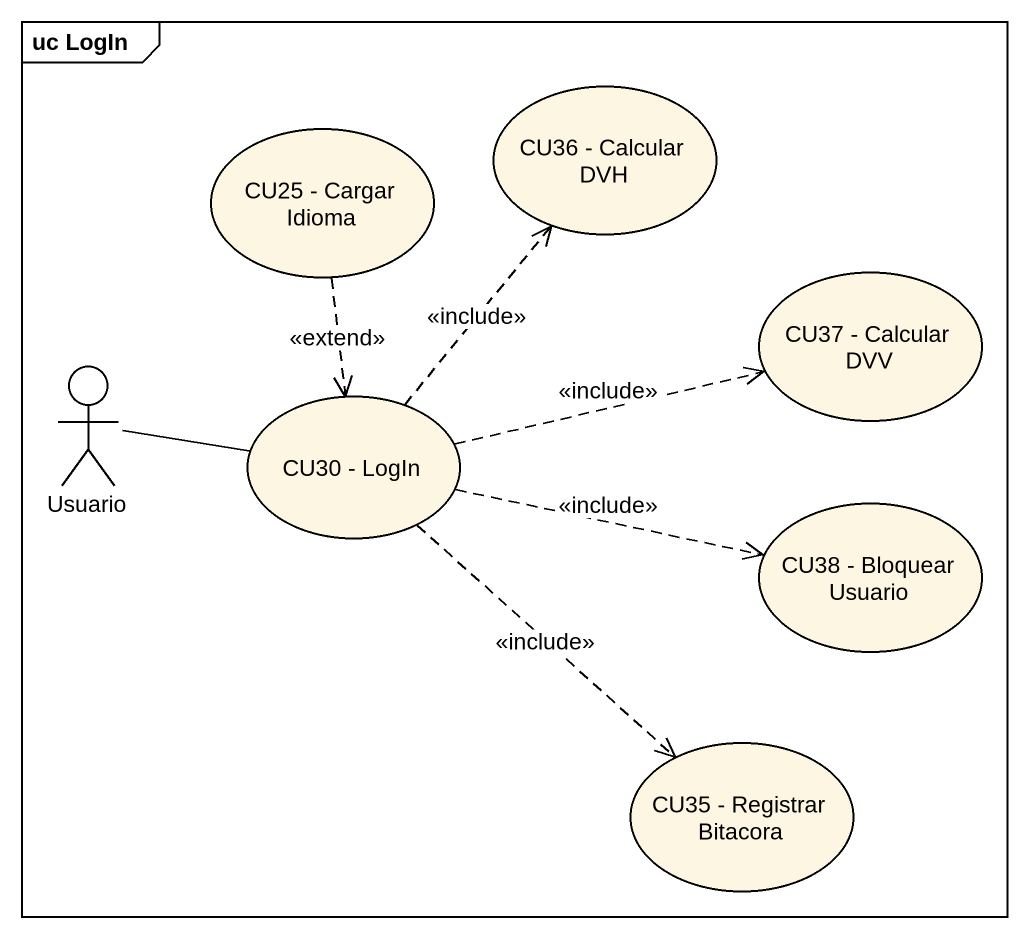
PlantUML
@startuml
mainframe uc LogIn
usecase "CU25 - Cargar Idioma" as CU25_Cargar_Idioma
usecase "CU36 - Calcular DVH" as CU36_Calcular_DVH
usecase "CU37 - Calcular DVV" as CU37_Calcular_DVV
actor Usuario
usecase "CU30 - LogIn" as CU30_LogIn
usecase "CU38 - Bloquear Usuario" as CU38_Bloquear_Usuario
usecase "CU35 - Registrar Bitacora" as CU35_Registrar_Bitacora
CU25_Cargar_Idioma ..> CU30_LogIn : <<extend>>
Usuario -right- CU30_LogIn
CU30_LogIn .up.> CU36_Calcular_DVH : <<include>>
CU30_LogIn .right.> CU37_Calcular_DVV : <<include>>
CU30_LogIn .right.> CU38_Bloquear_Usuario : <<include>>
CU30_LogIn ..> CU35_Registrar_Bitacora : <<include>>
@enduml
